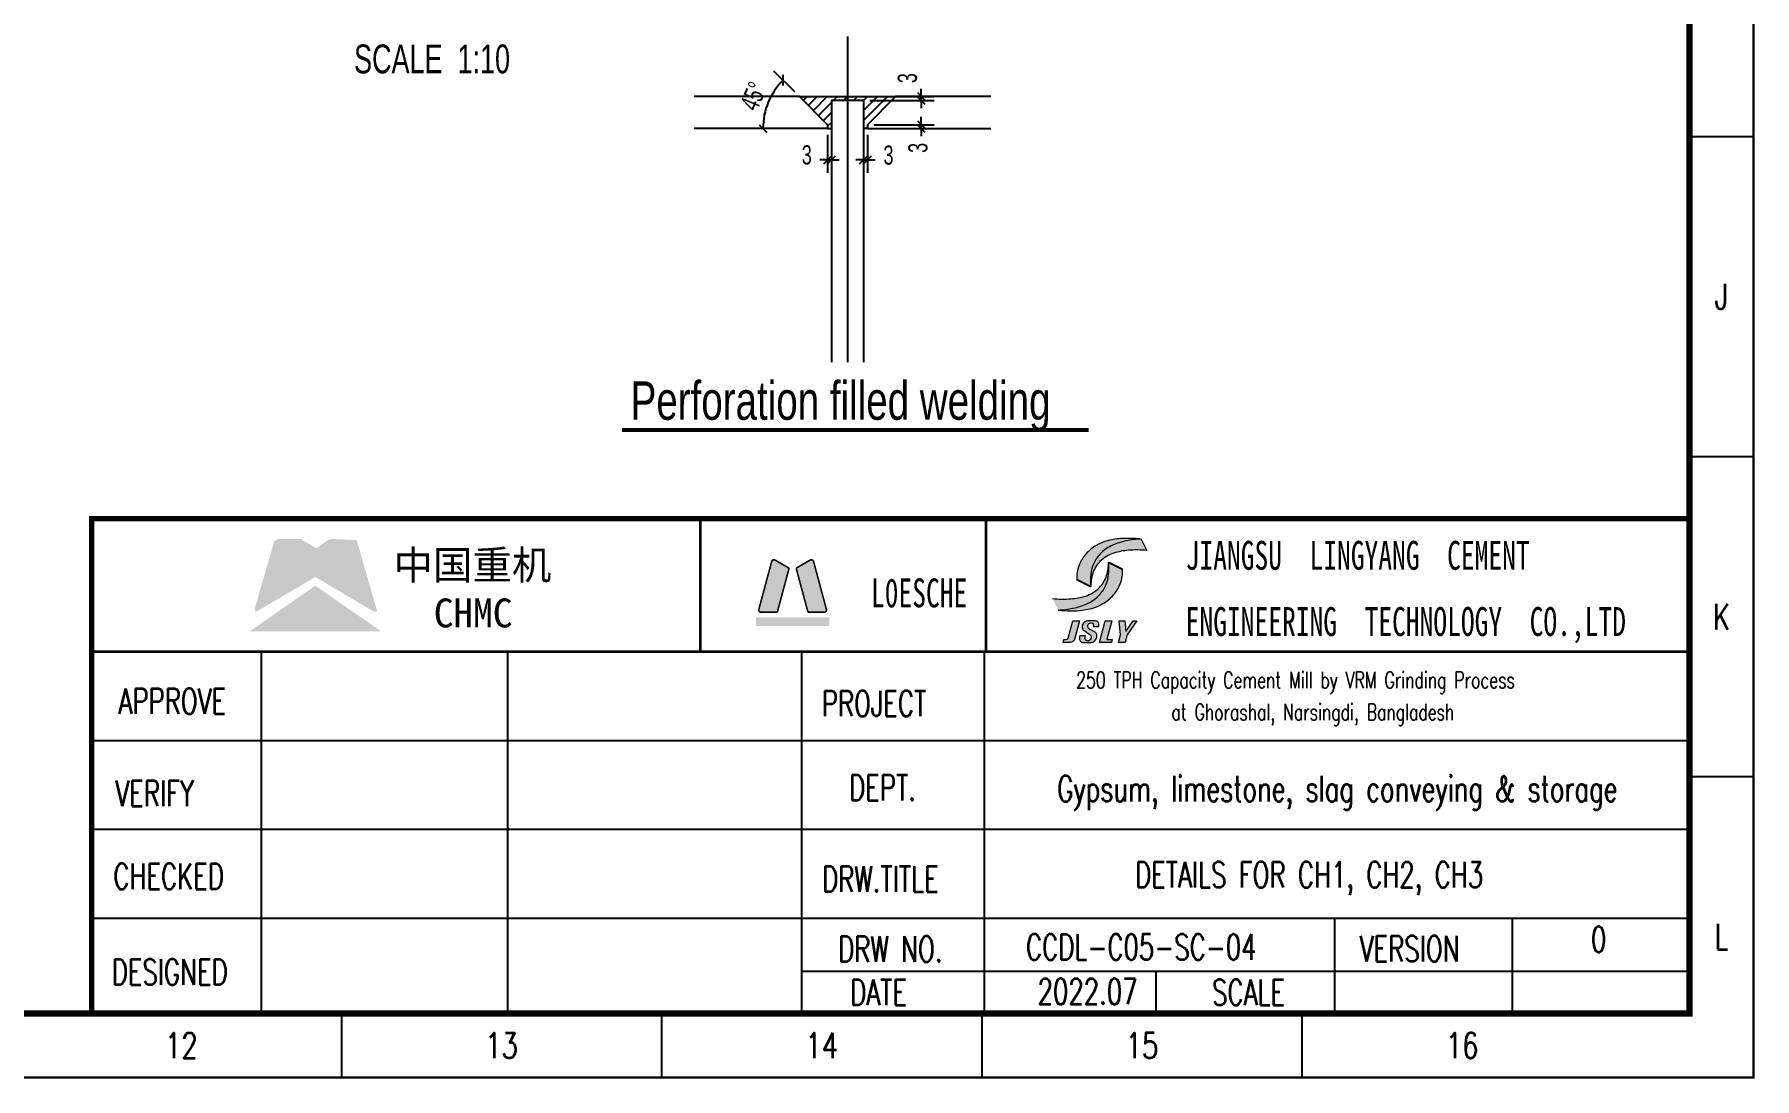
# Model space of a CAD drawing. Header units: millimetres. Extents: x -15901 to 146244, y -607033 to -56344.
# Drawn here: x 44552 to 71413, y -202767 to -186454 of the extents above; entities that cross this region are included whole.
import ezdxf
from ezdxf.enums import TextEntityAlignment as Align

# ---------------------------------------------------------------- set-up
doc = ezdxf.new("R2010")
doc.units = ezdxf.units.MM
doc.header["$LTSCALE"] = 2000
doc.linetypes.add('CENTER', pattern=[50.800000000000004, 31.75, -6.35, 6.35, -6.35])
doc.linetypes.add('DASHDOT', pattern=[1, 0.5, -0.25, 0, -0.25])
for name, color, linetype, lineweight in [('22', 4, 'Continuous', 35), ('Rahm7', 7, 'Continuous', 50), ('图层3', 1, 'Continuous', 0)]:
    doc.layers.add(name, color=color, linetype=linetype, lineweight=lineweight)
for name, color, linetype in [('4', 2, 'Continuous'), ('DIM', 2, 'Continuous'), ('P_OUTER_FRAME', 131, 'Continuous'), ('S_01', 3, 'Continuous'), ('S_02_AXIS', 171, 'CENTER'), ('TEXT', 3, 'Continuous'), ('TK', 1, 'Continuous'), ('图层1', 7, 'DASHDOT')]:
    doc.layers.add(name, color=color, linetype=linetype)
doc.styles.add('HZFS', font='simplex', dxfattribs={"width": 0.7, "bigfont": 'hzfs'})
doc.styles.add('HZTXT', font='romans.shx', dxfattribs={"width": 0.7, "bigfont": 'hztxt.shx'})
doc.styles.add('KS', font='kstxt.shx', dxfattribs={"width": 0.7, "height": 300, "bigfont": 'kshz.shx'})
doc.styles.get("Standard").update_dxf_attribs({"font": 'SimSun.ttf'})
doc.styles.add('TK-HZ', font='txt.shx', dxfattribs={"width": 0.8, "bigfont": 'hztxt.shx'})
doc.dimstyles.new('KSDIM1.2', dxfattribs={"dimtxt": 300, "dimasz": 120, "dimexe": 200, "dimexo": 100, "dimgap": 100, "dimtad": 1, "dimdec": 0, "dimlfac": 1.2, "dimzin": 14, "dimdsep": 46, "dimtxsty": 'KS', "dimblk": 'ARCHTICK', "dimblk1": 'OBLIQUE', "dimblk2": 'OBLIQUE', "dimsah": 1, "dimcen": -900, "dimclrd": 7, "dimclre": 7, "dimclrt": 2, "dimazin": 3, "dimtfac": 1, "dimtdec": 0, "dimtix": 1, "dimtmove": 2, "dimatfit": 2, "dimfxl": 1, "dimtolj": 1, "dimtzin": 14, "dimlwd": -3, "dimlwe": -1, "dimarcsym": 0})

# ---------------------------------------------------------------- blocks, each defined once
blk = doc.blocks.new('A1-1')
at = {"layer": 'TK', "color": 7}
for p, q in [((83100, 14700), (84100, 14700)), ((83100, 9700), (84100, 9700)), ((83100, 4700), (84100, 4700)), ((62050, 999.9999999999997), (62050, -3.410605131648481e-13)), ((67050, 999.9999999999997), (67050, -3.410605131648481e-13)), ((72050, 999.9999999999997), (72050, -3.410605131648481e-13)), ((77050, 999.9999999999997), (77050, -3.410605131648481e-13))]:
    blk.add_line(p, q, dxfattribs=at)
for points, const_width in [([(0, 0), (84100, 0), (84100, 59400), (3.637978807091713e-12, 59400)], 35), ([(2500, 999.9999999999997), (83100, 999.9999999999997), (83100, 58400), (2500.000000000004, 58400)], 100)]:
    blk.add_lwpolyline(points, close=True, dxfattribs=dict(at, const_width=const_width))
at = {"layer": 'TK', "color": 7, "style": 'TK-HZ', "width": 0.75}
for s, p in [('J', (83600, 12200)), ('K', (83600, 7200)), ('L', (83600, 2199.999999999999)), ('12', (59550, 499.9999999999997)), ('13', (64550, 499.9999999999997)), ('14', (69550, 499.9999999999997)), ('15', (74550, 499.9999999999997)), ('16', (79550, 499.9999999999997))]:
    blk.add_text(s, height=400, dxfattribs=at).set_placement(p, align=Align.MIDDLE_CENTER)
blk = doc.blocks.new('_OBLIQUE')
at = {"color": 1}
blk.add_line((-0.5, -0.5), (0.5, 0.5), dxfattribs=at)
blk = doc.blocks.new('*D633')
at = {"layer": 'Defpoints', "color": 0}
for p in [(56072.35069793183, -187390.0383611695), (56498.36815340995, -187424.674788364), (54852.73062994375, -187924.674788364), (56938.36815340965, -187864.6747883634), (56938.36815340965, -187924.674788364)]:
    blk.add_point(p, dxfattribs=at)
at = {"layer": 'DIM', "color": 7, "linetype": 'Continuous'}
blk.add_line((56427.65747529126, -187353.9641102453), (56100.85671089523, -187027.1633458495), dxfattribs=at)
at = {"layer": 'DIM', "color": 7, "linetype": 'Continuous', "lineweight": -3}
blk.add_arc((56998.36815341027, -187924.674788364), 1069.272854389399, 135.000000000019, 180, dxfattribs=at)
at = {"layer": 'DIM', "color": 7, "linetype": 'ByBlock', "lineweight": -3, "xscale": 120, "yscale": 120, "zscale": 120}
for p, rotation in [((56242.27806713258, -187168.5847020868), 45.00000000001877), ((55929.09529902088, -187924.674788364), 270)]:
    blk.add_blockref('_OBLIQUE', p, dxfattribs=dict(at, rotation=rotation))
at = {"layer": 'DIM', "color": 2, "insert": (55779.51896544208, -187419.8109242203), "char_height": 300, "attachment_point": 5, "rotation": 67.50000000000874, "style": 'KS'}
blk.add_mtext('\\A1;45%%d', dxfattribs=at)
blk = doc.blocks.new('_ArchTick')
at = {"color": 0, "linetype": 'ByBlock', "const_width": 0.15}
blk.add_lwpolyline([(-0.5, -0.5), (0.5, 0.5)], dxfattribs=at)
blk = doc.blocks.new('*D634')
at = {"layer": 'Defpoints', "color": 0}
for p in [(57498.3681534096, -187924.674788364), (57558.36815340983, -187924.674788364), (57558.36815340983, -188415.0009715136)]:
    blk.add_point(p, dxfattribs=at)
at = {"layer": 'DIM', "color": 7, "linetype": 'Continuous'}
for p, q in [((57498.3681534096, -188024.674788364), (57498.3681534096, -188615.0009715136)), ((57558.36815340983, -188024.674788364), (57558.36815340983, -188615.0009715136))]:
    blk.add_line(p, q, dxfattribs=at)
at = {"layer": 'DIM', "color": 7, "linetype": 'Continuous', "lineweight": -3}
for p, q in [((57498.3681534096, -188415.0009715136), (57378.3681534096, -188415.0009715136)), ((57498.3681534096, -188415.0009715136), (57558.36815340983, -188415.0009715136)), ((57558.36815340983, -188415.0009715136), (57678.36815340983, -188415.0009715136))]:
    blk.add_line(p, q, dxfattribs=at)
at = {"layer": 'DIM', "color": 7, "linetype": 'ByBlock', "lineweight": -3, "xscale": 120, "yscale": 120, "zscale": 120}
blk.add_blockref('_OBLIQUE', (57498.3681534096, -188415.0009715136), dxfattribs=at)
at = {"layer": 'DIM', "color": 7, "linetype": 'ByBlock', "lineweight": -3, "xscale": 120, "yscale": 120, "zscale": 120, "rotation": 180}
blk.add_blockref('_OBLIQUE', (57558.36815340983, -188415.0009715136), dxfattribs=at)
at = {"layer": 'DIM', "color": 2, "insert": (57888.3560046193, -188341.1987313965), "char_height": 300, "attachment_point": 5, "style": 'KS'}
blk.add_mtext('\\A1;3', dxfattribs=at)
blk = doc.blocks.new('*D635')
at = {"layer": 'Defpoints', "color": 0}
for p in [(56938.36815340965, -187924.674788364), (56998.3681534096, -187924.674788364), (56998.3681534096, -188415.0009715136)]:
    blk.add_point(p, dxfattribs=at)
at = {"layer": 'DIM', "color": 7, "linetype": 'Continuous'}
for p, q in [((56938.36815340965, -188024.674788364), (56938.36815340965, -188615.0009715136)), ((56998.3681534096, -188024.674788364), (56998.3681534096, -188615.0009715136))]:
    blk.add_line(p, q, dxfattribs=at)
at = {"layer": 'DIM', "color": 7, "linetype": 'Continuous', "lineweight": -3}
for p, q in [((56938.36815340965, -188415.0009715136), (56818.36815340965, -188415.0009715136)), ((56938.36815340965, -188415.0009715136), (56998.3681534096, -188415.0009715136)), ((56998.3681534096, -188415.0009715136), (57118.3681534096, -188415.0009715136))]:
    blk.add_line(p, q, dxfattribs=at)
at = {"layer": 'DIM', "color": 7, "linetype": 'ByBlock', "lineweight": -3, "xscale": 120, "yscale": 120, "zscale": 120}
blk.add_blockref('_OBLIQUE', (56938.36815340965, -188415.0009715136), dxfattribs=at)
at = {"layer": 'DIM', "color": 7, "linetype": 'ByBlock', "lineweight": -3, "xscale": 120, "yscale": 120, "zscale": 120, "rotation": 180}
blk.add_blockref('_OBLIQUE', (56998.3681534096, -188415.0009715136), dxfattribs=at)
at = {"layer": 'DIM', "color": 2, "insert": (56612.80286699839, -188338.0414216499), "char_height": 300, "attachment_point": 5, "style": 'KS'}
blk.add_mtext('\\A1;3', dxfattribs=at)
blk = doc.blocks.new('*D636')
at = {"layer": 'Defpoints', "color": 0}
for p in [(57498.3681534096, -187924.674788364), (57558.36815340983, -187864.6747883634), (58401.22122621941, -187864.6747883634)]:
    blk.add_point(p, dxfattribs=at)
at = {"layer": 'DIM', "color": 7, "linetype": 'Continuous', "lineweight": -3}
for p, q in [((58401.22122621941, -187864.6747883634), (58401.22122621941, -187744.6747883634)), ((58401.22122621941, -187924.674788364), (58401.22122621941, -187864.6747883634)), ((58401.22122621941, -187924.674788364), (58401.22122621941, -188044.674788364))]:
    blk.add_line(p, q, dxfattribs=at)
at = {"layer": 'DIM', "color": 7, "linetype": 'Continuous'}
for p, q in [((57598.3681534096, -187924.674788364), (58601.22122621941, -187924.674788364)), ((57658.36815340983, -187864.6747883634), (58601.22122621941, -187864.6747883634))]:
    blk.add_line(p, q, dxfattribs=at)
at = {"layer": 'DIM', "color": 7, "linetype": 'ByBlock', "lineweight": -3, "xscale": 120, "yscale": 120, "zscale": 120}
for p, rotation in [((58401.22122621941, -187864.6747883634), 270), ((58401.22122621941, -187924.674788364), 90)]:
    blk.add_blockref('_OBLIQUE', p, dxfattribs=dict(at, rotation=rotation))
at = {"layer": 'DIM', "color": 2, "insert": (58349.32322762095, -188227.5355805194), "char_height": 300, "attachment_point": 5, "rotation": 90, "style": 'KS'}
blk.add_mtext('\\A1;3', dxfattribs=at)
blk = doc.blocks.new('*D637')
at = {"layer": 'Defpoints', "color": 0}
for p in [(57561.22184566475, -187424.674788364), (58401.22122621941, -187424.674788364), (57498.3681534096, -187487.5284806177)]:
    blk.add_point(p, dxfattribs=at)
at = {"layer": 'DIM', "color": 7, "linetype": 'Continuous'}
for p, q in [((57661.22184566475, -187424.674788364), (58601.22122621941, -187424.674788364)), ((57598.3681534096, -187487.5284806177), (58601.22122621941, -187487.5284806177))]:
    blk.add_line(p, q, dxfattribs=at)
at = {"layer": 'DIM', "color": 7, "linetype": 'Continuous', "lineweight": -3}
for p, q in [((58401.22122621941, -187424.674788364), (58401.22122621941, -187304.674788364)), ((58401.22122621941, -187487.5284806177), (58401.22122621941, -187424.674788364)), ((58401.22122621941, -187487.5284806177), (58401.22122621941, -187607.5284806177))]:
    blk.add_line(p, q, dxfattribs=at)
at = {"layer": 'DIM', "color": 7, "linetype": 'ByBlock', "lineweight": -3, "xscale": 120, "yscale": 120, "zscale": 120}
for p, rotation in [((58401.22122621941, -187424.674788364), 270), ((58401.22122621941, -187487.5284806177), 90)]:
    blk.add_blockref('_OBLIQUE', p, dxfattribs=dict(at, rotation=rotation))
at = {"layer": 'DIM', "color": 2, "insert": (58185.14312079843, -187138.2637179471), "char_height": 300, "attachment_point": 5, "rotation": 90, "style": 'KS'}
blk.add_mtext('\\A1;3', dxfattribs=at)

msp = doc.modelspace()

# ---------------------------------------------------------------- hatches: boundary and pattern name
at = {"linetype": 'Continuous'}
for color, points in [(152, [(49582.88253140135, -194352.6756235212), (49197.49152981176, -194336.6176651194), (49133.2596962048, -194352.6756235212), (48956.62215379684, -194481.1392907276), (48731.81073620974, -194352.6756235212), (48715.75277780055, -194336.6176651194), (48362.47769300325, -194336.6176651194), (48298.24585939629, -194368.7335819229), (47993.14464979677, -195428.5588363185), (48009.20260820596, -195476.7327115237), (48940.56419541, -194930.7621259242), (49807.69394901081, -195444.6167947203), (49871.92578259541, -195476.7327115237), (49904.04169941007, -195460.674753122)]), (167, [(48972.6801122023, -195091.3417099267), (48956.62215379684, -195075.283751525), (48924.50623700453, -195075.283751525), (47912.8548578067, -195781.833921127), (49968.2735330133, -195781.833921127)])]:
    msp.add_hatch(color=color, dxfattribs=at).paths.add_polyline_path(points)
at = {"layer": 'TEXT'}
h = msp.add_hatch(dxfattribs=at)
h.set_pattern_fill('ANSI31', color=256, scale=35, style=0)
h.set_pattern_definition([(45, (-297269.0708431902, -230303.3204715778), (-78.57724105935509, 78.5772410593551), [])])
h.paths.add_polyline_path([(57498.3681534096, -187924.674788364), (57558.36815340983, -187924.674788364), (57558.36815340983, -187864.6747883634), (57998.3681534096, -187424.674788364), (56498.36815340968, -187424.674788364), (56938.36815340965, -187864.6747883634), (56938.36815340965, -187924.674788364), (56998.3681534096, -187924.674788364), (56998.3681534096, -187484.6747883616), (57498.3681534096, -187484.6747883616)])
at = {"layer": '图层3'}
h = msp.add_hatch(color=7, dxfattribs=at)
edge = h.paths.add_edge_path()
edge.add_line((60536.17132591887, -195447.3891658038), (60448.35436592682, -195267.3377153666))
edge.add_arc((60610.77141765936, -193937.1675213724), 1340.049269097654, 263.0385042875429, 275.3276682807746)
edge.add_arc((60642.24134881108, -194140.7539243549), 1134.48844079418, 274.699860560968, 286.4928497704936)
edge.add_arc((60817.91105248837, -194743.8278597295), 506.3635752953236, 286.8060868385726, 315.8070490430567)
edge.add_arc((60836.44372282608, -194761.2627570405), 480.9224354129935, 315.7572570356232, 342.2978830709034)
edge.add_arc((60762.38409888058, -194731.8348251283), 560.4505931885532, 341.7340311697585, 363.1418296780906)
edge.add_arc((60694.77984432189, -194810.4163069874), 636.6644532519944, -7.97453059175831, 9.88514589041381, ccw=False)
edge.add_arc((60636.27106223314, -194797.8172212466), 696.3690036495203, 336.3877895710336, 351.66672240315603, ccw=False)
edge.add_arc((60759.69031068368, -194823.9273022487), 573.3922740670555, 314.5403632720627, 333.8378007685269, ccw=False)
edge.add_arc((60743.013077621, -194801.1651283428), 601.3275991421784, 293.68392497428727, 314.15171916344184, ccw=False)
edge.add_arc((60538.70073600544, -194290.0376115292), 1151.619967609617, 281.5269948226377, 292.7778449744125, ccw=False)
edge.add_arc((60495.84521010576, -194174.3426060676), 1273.6851019351, 271.81434362317646, 282.3759630335714, ccw=False)
edge = h.paths.add_edge_path()
edge.add_arc((61876.18845004647, -195610.9670636058), 1273.6851019351, 91.81434362317519, 102.37596303357)
edge.add_arc((61833.33292388974, -195495.2720581367), 1151.619967609617, 101.5269948226382, 112.7778449744131)
edge.add_arc((61629.02058255358, -194984.1445413232), 601.3275991421784, 113.6839249742908, 134.1517191634453)
edge.add_arc((61612.3433494909, -194961.3823673948), 573.3922740670555, 134.5403632720698, 153.8378007685341)
edge.add_arc((61735.76259817614, -194987.4924484193), 696.3690036495203, 156.3877895710326, 171.6667224031551)
edge.add_arc((61677.25381608738, -194974.8933626786), 636.6644532519944, 172.0254694082467, 189.8851458904187)
edge.add_arc((61609.64956127165, -195053.4748445376), 560.4505931885532, 161.7340311697592, 183.1418296780914, ccw=False)
edge.add_arc((61535.58993732615, -195024.0469126254), 480.9224354129935, 135.7572570356228, 162.2978830709029, ccw=False)
edge.add_arc((61554.12260768621, -195041.481809929), 506.3635752953236, 106.8060868385715, 135.8070490430554, ccw=False)
edge.add_arc((61729.79231134115, -195644.5557453185), 1134.48844079418, 94.69986056096542, 106.4928497704912, ccw=False)
edge.add_arc((61761.26224251522, -195848.1421482935), 1340.049269097654, 83.03850428754339, 95.32766828077553, ccw=False)
edge.add_line((61923.67929401307, -194517.971954301), (61835.86233402102, -194337.9205038638))
h = msp.add_hatch(color=256, dxfattribs=at)
edge = h.paths.add_edge_path()
edge.add_arc((61876.18845004647, -195610.9670636058), 1273.6851019351, 91.81434362317519, 102.37596303357)
edge.add_arc((61833.33292388974, -195495.2720581367), 1151.619967609617, 101.5269948226382, 112.7778449744131)
edge.add_arc((61629.02058255358, -194984.1445413232), 601.3275991421784, 113.6839249742908, 134.1517191634453)
edge.add_arc((61612.3433494909, -194961.3823673948), 573.3922740670555, 134.5403632720698, 153.8378007685341)
edge.add_arc((61735.76259817614, -194987.4924484193), 696.3690036495203, 156.3877895710326, 171.6667224031551)
edge.add_arc((61677.25381608738, -194974.8933626786), 636.6644532519944, 172.0254694082467, 189.8851458904187)
edge.add_line((61050.04136852978, -195084.1919062063), (60827.57173652819, -194975.6862167197))
edge.add_arc((61409.81928964017, -194954.7759213149), 582.6229087851967, 159.0041339266812, 182.0567832290424, ccw=False)
edge.add_arc((61409.48471380083, -194954.5733119696), 582.2379555405406, 138.5933245921803, 159.0109513617211, ccw=False)
edge.add_arc((61503.78079187928, -195059.0189880281), 722.2201129398403, 120.68153327113191, 137.3262396746731, ccw=False)
edge.add_arc((61501.31639707519, -195061.6877651959), 723.2661877119994, 100.49023848739989, 120.40575761885651, ccw=False)
edge.add_arc((61588.64200848027, -195376.3630049377), 1048.970370782993, 89.35716738098108, 102.05115767322582, ccw=False)
edge.add_arc((61629.47056858672, -196328.1822599172), 2000.93463624019, 84.07954305337341, 90.83214336630732, ccw=False)
edge = h.paths.add_edge_path()
edge.add_arc((60495.84521010576, -194174.3426060676), 1273.6851019351, 271.8143436231752, 282.3759630335701)
edge.add_arc((60538.70073600544, -194290.0376115292), 1151.619967609617, 281.5269948226382, 292.7778449744131)
edge.add_arc((60743.013077621, -194801.1651283428), 601.3275991421784, 293.6839249742908, 314.1517191634454)
edge.add_arc((60759.69031068368, -194823.9273022487), 573.3922740670555, 314.5403632720698, 333.8378007685341)
edge.add_arc((60636.27106223314, -194797.8172212466), 696.3690036495203, 336.3877895710326, 351.6667224031551)
edge.add_arc((60694.77984432189, -194810.4163069874), 636.6644532519944, 352.0254694082414, 369.8851458904135)
edge.add_line((61321.99229190184, -194701.1177634597), (61544.46192390344, -194809.6234529463))
edge.add_arc((60962.21437050833, -194830.533748351), 582.6229087851967, -20.995866073318894, 2.0567832290424235, ccw=False)
edge.add_arc((60962.54894663079, -194830.7363577038), 582.2379555405406, 318.5933245921801, 339.0109513617211, ccw=False)
edge.add_arc((60868.25286854862, -194726.2906816229), 722.2201129398403, 300.6815332711319, 317.3262396746731, ccw=False)
edge.add_arc((60870.71726307704, -194723.62190447), 723.2661877119994, 280.49023848739995, 300.40575761885646, ccw=False)
edge.add_arc((60783.39165166824, -194408.9466647282), 1048.970370782993, 269.35716738098114, 282.0511576732258, ccw=False)
edge.add_arc((60742.56309181883, -193457.1274097487), 2000.93463624019, 264.0795430533734, 270.83214336630726, ccw=False)
h = msp.add_hatch(color=7, dxfattribs=at)
edge = h.paths.add_edge_path()
edge.add_line((60764.50732738583, -195615.2297036275), (60869.88767934649, -195615.2297036275))
edge.add_line((60869.88767934649, -195615.2297036275), (60791.45273419155, -195907.9529036134))
edge.add_arc((60728.93583624403, -195889.7512829696), 65.11268327326081, 272.7567041788929, 343.7672282079169, ccw=False)
edge.add_line((60732.06743096991, -195954.7886156141), (60614.9781510873, -195954.7886156141))
edge.add_line((60614.9781510873, -195954.7886156141), (60627.52774201392, -195907.9529036134))
edge.add_line((60627.52774201392, -195907.9529036134), (60662.65452608524, -195907.9529036134))
edge.add_arc((60662.7023908241, -195877.4802786759), 30.47266252908942, 269.9100029855023, 346.6139291427366)
edge.add_line((60692.3471778339, -195884.5350476131), (60764.50732738583, -195615.2297036275))
for points in [[(61028.79459268285, -195746.7859807238, -0.2511419047748644), (61002.14649273141, -195708.1148672253, -0.1802809962170477), (61013.67445510684, -195661.5955300629, -0.2298123502991267), (61055.13198915555, -195648.0133131742, -0.2987778944304327), (61085.21261638461, -195669.7336533963, -0.1167581230573211), (61085.85631509183, -195703.046663627), (61173.67327515467, -195703.046663627, 0.04620596313564634), (61174.18708051054, -195662.1230136379, 0.2301799694556967), (61153.33011534123, -195628.305529654, 0.1312195344913607), (61105.28867362876, -195615.2297036275, -0.00104806396674139), (61019.17651118396, -195615.2297036275, 0.1258214947498864), (60959.82389088778, -195629.167740032, 0.2079585992461598), (60914.25148639514, -195681.9356195107, 0.2107748320127507), (60922.29802442773, -195746.7579637021, 0.08971967573701922), (60958.31246624573, -195779.289032206, -0.007080645826916449), (61015.12110872997, -195814.8691651374, -0.1329103926397462), (61047.0795625305, -195849.4082636237, -0.1404228134506577), (61048.14083457051, -195893.903931491, -0.2313359390466811), (61021.94312514795, -195924.6317334771, -0.2244918972090681), (60974.84931489138, -195922.0890897661, -0.2289576742847855), (60957.10790634213, -195889.9620707929, -0.07577833964927666), (60963.4539121954, -195849.4082636237), (60875.63695187552, -195849.4082636237, 0.08626631908305367), (60871.93355203478, -195904.2460868358, 0.1838695552819679), (60894.67297249346, -195942.5339368805, 0.1330776402008184), (60937.93788477464, -195954.7886156141), (61031.8675294487, -195954.7886156141, 0.110675764727663), (61093.09744710906, -195940.3520466685, 0.1927076588142134), (61140.46778852923, -195877.2242882177, 0.08047215024818227), (61143.5222109264, -195849.4082636237, 0.1469083402027247), (61130.03192583157, -195807.3950579539, 0.107293416839379), (61086.91804131551, -195776.0455939546, -0.02739552688474794)], [(61272.14089790045, -195615.2297036275), (61377.52124985738, -195615.2297036275), (61299.08630470245, -195907.9529036134), (61381.04880079313, -195907.9529036134), (61368.49920958711, -195954.7886156141), (61181.1563615395, -195954.7886156141)], [(61492.44978983758, -195615.2297036275), (61580.26674987806, -195615.2297036275), (61594.6663733056, -195779.8181538284), (61709.91244697629, -195615.2297036275), (61768.45708691387, -195615.2297036275), (61616.78151345684, -195831.8448716178), (61583.83883649542, -195954.7886156141), (61478.45848453848, -195954.7886156141), (61511.40116124286, -195831.8448716178)]]:
    msp.add_hatch(color=7, dxfattribs=at).paths.add_polyline_path(points)

# ---------------------------------------------------------------- linework, layer by layer
at = {"color": 7}
for p, q in [((70395.0122846259, -194021.5958156287), (70395.01228464826, -201783.1958156302)), ((45447.01228530018, -196100.5958156138), (70395.0122842273, -196100.5958156138)), ((45447.0122846259, -196100.5958156287), (70395.0122846259, -196100.5958156287)), ((48095.88249925955, -201783.1958155781), (48095.88249925955, -196100.5958156287)), ((51946.3547134964, -201783.1958155781), (51946.3547134964, -196100.5958156287)), ((56535.01228463708, -201783.1958156302), (56535.01228463708, -196100.5958156287)), ((59388.43352260871, -201783.1958156302), (59388.43352260871, -196100.5958156287)), ((45447.0122846259, -197486.5958156287), (70395.0122846259, -197486.5958156287)), ((45447.0122846259, -198872.5958156287), (70395.0122846259, -198872.5958156287)), ((45447.0122846259, -200258.5958156287), (70395.0122846259, -200258.5958156287)), ((64859.62108403502, -201783.1958156302), (64859.62108403502, -200258.5958156287)), ((67631.6210840313, -201749.3587164432), (67631.6210840313, -200258.5958156287)), ((56543.62108402012, -201090.1958156302), (70395.0122846259, -201090.1958156302)), ((62067.50848462863, -201749.3587164432), (62067.50848462863, -201090.1958156302)), ((45447.0122846259, -201783.1958156302), (70395.01228464826, -201783.1958156302))]:
    msp.add_line(p, q, dxfattribs=at)
at = {"color": 7, "lineweight": -2}
msp.add_line((45447.01228527783, -196100.5958156138), (70395.0122842273, -196100.5958156138), dxfattribs=at)
at = {"color": 7}
for points, const_width in [([(45447.01228530018, -196100.5958156138), (45447.01228530018, -194021.5958157032), (70395.0122842273, -194021.5958157032), (70395.0122842273, -196100.5958156138)], 83.15999999642372), ([(45447.0122846259, -201783.1958156302), (45447.0122846259, -194021.5958156287)], 83.16), ([(45447.0122846259, -194021.5958156287), (70395.0122846259, -194021.5958156287)], 83.16)]:
    msp.add_lwpolyline(points, dxfattribs=dict(at, const_width=const_width))
msp.add_lwpolyline([(45447.01228530018, -194021.5958157032), (70395.01228432043, -194021.5958157032)], dxfattribs=at)
at = {"layer": '22'}
for p, q in [((54953.17048481165, -196100.5958156138), (54953.17048481165, -194021.5958157032)), ((59412.62548463105, -196100.5958156138), (59412.62548463105, -194021.5958157032))]:
    msp.add_line(p, q, dxfattribs=at)
msp.add_lwpolyline([(45447.01228530018, -194021.5958157032), (70395.0122842273, -194021.5958157032), (70395.0122842273, -196100.5958156138), (45447.01228530018, -196100.5958156138)], close=True, dxfattribs=at)
at = {"layer": 'Rahm7', "color": 4, "const_width": 24.69851999893785}
for points in [[(56323.54747221677, -194785.4852985218), (56116.80847415386, -194666.1244823411, 0.4931454260312867), (56064.91292320995, -194687.6203233748), (55864.339289297, -195436.1713157519, 0.4931454260313169), (55898.53423425986, -195480.7350356355), (56137.2558666101, -195480.7350356355, 0.3394542588633641), (56156.34141729085, -195466.0901775285), (56332.7536148919, -194807.71089302, 0.3394542588633431)], [(56460.04633730708, -194785.4852985218), (56666.78533537372, -194666.1244823411, -0.4931454260312867), (56718.6808863139, -194687.6203233748), (56919.25452022685, -195436.1713157519, -0.4931454260313169), (56885.05957526772, -195480.7350356355), (56646.33794291376, -195480.7350356355, -0.3394542588633641), (56627.252392233, -195466.0901775285), (56450.84019463568, -194807.71089302, -0.3394542588633431)]]:
    msp.add_lwpolyline(points, format="xyb", close=True, dxfattribs=at)
at = {"layer": 'Rahm7', "color": 4}
for points in [[(56331.28220799251, -194794.8833415657), (56081.22465996502, -194656.5670480132), (56147.81822857319, -195482.0620721578), (55862.72273458971, -195470.3428944498)], [(56452.31160153134, -194794.8833415657), (56702.36914955883, -194656.5670480132), (56635.77558092831, -195482.0620721578), (56920.87107491179, -195470.3428944498)], [(55819.61452478601, -195558.9470156282), (55819.61452478601, -195694.7888756245), (56963.97928474157, -195558.9470156282), (56963.97928474157, -195694.7888756245)]]:
    msp.add_solid(points, dxfattribs=at)
at = {"layer": 'S_01', "const_width": 60}
msp.add_lwpolyline([(61015.63218761087, -192634.3201675247), (53725.7163061827, -192634.3201675247)], dxfattribs=at)
at = {"layer": 'S_02_AXIS'}
msp.add_line((57248.3681534096, -186485.0688911908), (57248.3681534096, -191577.2384737261), dxfattribs=at)
at = {"layer": 'TEXT'}
for p, q in [((56498.36815340995, -187424.674788364), (57998.3681534096, -187424.674788364)), ((56938.36815340965, -187864.6747883634), (56498.36815340995, -187424.674788364)), ((57558.36815340983, -187864.6747883634), (57998.3681534096, -187424.674788364)), ((56938.36815340965, -187864.6747883634), (56938.36815340965, -187924.674788364)), ((56938.36815340965, -187924.674788364), (56998.3681534096, -187924.674788364)), ((57558.36815340983, -187924.674788364), (57498.3681534096, -187924.674788364)), ((57558.36815340983, -187864.6747883634), (57558.36815340983, -187924.674788364))]:
    msp.add_line(p, q, dxfattribs=at)
at = {"layer": '图层1', "linetype": 'ByBlock'}
for p, q in [((56498.36815340968, -187424.674788364), (54852.73062994375, -187424.674788364)), ((59488.12706118615, -187424.674788364), (57998.3681534096, -187424.674788364)), ((57498.3681534096, -187484.6747883616), (56998.3681534096, -187484.6747883616)), ((56998.3681534096, -187484.6747883616), (56998.3681534096, -191577.2384737261)), ((57498.3681534096, -187484.6747883616), (57498.3681534096, -191577.2384737261)), ((56938.36815340965, -187924.674788364), (54852.73062994375, -187924.674788364)), ((57558.36815340983, -187924.674788364), (59488.12706118615, -187924.674788364))]:
    msp.add_line(p, q, dxfattribs=at)
at = {"layer": '图层3', "lineweight": -2}
for p, q in [((61321.99229183106, -194701.1177634597), (61544.46192364825, -194809.6234529465)), ((61050.04136838822, -195084.1919062063), (60827.57173636614, -194975.6862167194))]:
    msp.add_line(p, q, dxfattribs=at)
at = {"layer": '图层3', "color": 7}
for points in [[(61835.86233397631, -194337.9205038696), (61923.67929401307, -194517.971954301)], [(61272.14089790045, -195615.2297036275), (61377.52124985738, -195615.2297036275), (61299.08630470245, -195907.9529036134), (61381.04880079313, -195907.9529036134), (61368.49920958711, -195954.7886156141), (61181.1563615395, -195954.7886156141), (61272.14089790045, -195615.2297036275)], [(61492.44978983758, -195615.2297036275), (61580.26674987806, -195615.2297036275), (61594.6663733056, -195779.8181538284), (61709.91244697629, -195615.2297036275), (61768.45708691387, -195615.2297036275), (61616.78151345684, -195831.8448716178), (61583.83883649542, -195954.7886156141), (61478.45848453848, -195954.7886156141), (61511.40116124286, -195831.8448716178), (61492.44978983758, -195615.2297036275)]]:
    msp.add_lwpolyline(points, dxfattribs=at)
for points in [[(60764.50732738583, -195615.2297036275), (60869.88767934649, -195615.2297036275), (60791.45273419155, -195907.9529036134, -0.3201531493792165), (60732.06743096991, -195954.7886156141), (60614.9781510873, -195954.7886156141), (60627.52774201392, -195907.9529036134), (60662.65452608524, -195907.9529036134, 0.3477668753080308), (60692.3471778339, -195884.5350476131), (60764.50732738583, -195615.2297036275)], [(61085.85631509183, -195703.046663627), (61173.67327515467, -195703.046663627, 0.0462059631375794), (61174.18708051054, -195662.1230136379, 0.2301799694577722), (61153.33011534123, -195628.305529654, 0.1312195344863262), (61105.2886736287, -195615.2297036275, -0.0010480639679087), (61019.17651118396, -195615.2297036275, 0.1258214947472077), (60959.82389088778, -195629.167740032, 0.2079585992469012), (60914.25148639514, -195681.9356195107, 0.2107748320121328), (60922.29802442773, -195746.7579637021, 0.0897196757371572), (60958.31246624573, -195779.2890322059, -0.0073534545367111), (61017.28947592957, -195816.2720617875, -0.1256223479452962), (61047.0795625305, -195849.4082636237, -0.1430227817727291), (61047.92883914767, -195894.6999703869, -0.2266212556883574), (61021.94312514795, -195924.6317334771, -0.2244918972088056), (60974.84931489138, -195922.0890897661, -0.228957674281067), (60957.10790634213, -195889.9620707929, -0.0757783396464312), (60963.4539121954, -195849.4082636237), (60875.63695187552, -195849.4082636237, 0.0862663190859946), (60871.93355203478, -195904.2460868358, 0.1838695552757364), (60894.67297249346, -195942.5339368805, 0.1388917047545442), (60939.90090302809, -195954.7886156141), (61031.8675294487, -195954.7886156141, 0.1106757647257923), (61093.09744710906, -195940.3520466685, 0.1927076588121154), (61140.46778852923, -195877.2242882177, 0.0804721502476905), (61143.5222109264, -195849.4082636237, 0.146908340203339), (61130.03192583157, -195807.3950579539, 0.108689979316381), (61086.28239097877, -195775.7676760256, -0.0271034612296109), (61028.79459268285, -195746.7859807238, -0.2462327308361304), (61002.25698137342, -195709.0272639692, -0.1837402859676498), (61013.67445510684, -195661.5955300629, -0.2298123503036893), (61055.13198915555, -195648.0133131742, -0.2987778944287702), (61085.21261638461, -195669.7336533963, -0.1167581230562819), (61085.85631509183, -195703.046663627), (61085.85631509183, -195703.046663627)]]:
    msp.add_lwpolyline(points, format="xyb", dxfattribs=at)
at = {"layer": '图层3'}
for centre, radius, start, end in [((61503.7807917638, -195059.0189880281), 722.2201129399028, 120.6815327365635, 137.3262393628821), ((61501.31639702676, -195061.6877651959), 723.2661877118699, 100.4902381358394, 120.4057574579753), ((61629.02058241575, -194984.1445413232), 601.3275991419393, 113.683924924325, 134.1517190036099), ((61588.64200845791, -195376.3630049377), 1048.97037078294, 89.35716699515177, 102.0511576302156), ((61833.33292398287, -195495.2720581367), 1151.619967609566, 101.5269947565255, 112.7778443888804), ((61629.47056851967, -196328.1822599172), 2000.934636240178, 84.07954322972655, 90.83214373065006), ((61876.18845011725, -195610.9670636058), 1273.685101935116, 91.81434408865093, 102.375962808077), ((61409.48471368162, -194954.5733119622), 582.237955541739, 138.593324775846, 159.0109511662238), ((61735.76259810536, -194987.4924484119), 696.3690036495984, 156.3877896818799, 171.6667225906075), ((61612.34334939776, -194961.3823673948), 573.3922740670555, 134.5403632476067, 153.8378009087267), ((60694.77984425111, -194810.4163069799), 636.6644532519944, 352.0254693885911, 9.885145846690062), ((61409.81928973331, -194954.7759213149), 582.6229087851967, 159.0041336268535, 182.056783201812), ((61677.25381596817, -194974.8933626786), 636.6644532519944, 172.0254693885911, 189.8851458466901), ((60636.27106211765, -194797.8172212392), 696.3690036495984, 336.3877896818798, 351.6667225906075), ((60962.21437048598, -194830.533748351), 582.6229087851967, 339.0041336268535, 2.056783201812024), ((60743.01307759865, -194801.1651283428), 601.3275991419393, 293.6839249243214, 314.151719003608), ((60759.69031063898, -194823.9273022562), 573.3922740670555, 314.5403632476066, 333.8378009087267), ((60868.25286845549, -194726.2906816229), 722.2201129399028, 300.6815327365634, 317.3262393628821), ((60962.54894653766, -194830.7363577038), 582.237955541739, 318.5933247758441, 339.0109511662238), ((60495.84521010576, -194174.3426060602), 1273.685101935116, 271.8143440886483, 282.3759628080741), ((60742.56309170334, -193457.1274097413), 2000.934636240178, 264.0795432297265, 270.8321437306484), ((60538.70073605387, -194290.0376115292), 1151.619967609566, 281.5269947565254, 292.7778443888804), ((60783.3916515751, -194408.9466647282), 1048.97037078294, 269.3571669951486, 282.0511576302156), ((60870.71726319252, -194723.62190447), 723.2661877118699, 280.4902381358344, 300.4057574579752)]:
    msp.add_arc(centre, radius, start, end, dxfattribs=at)
at = {"layer": '图层3', "color": 7}
for centre, radius, start, end in [((61629.02058241575, -194984.1445413232), 601.3275991419393, 113.683924924325, 134.1517190036099), ((61833.33292398287, -195495.2720581367), 1151.619967609566, 101.5269947565255, 112.7778443888804), ((61876.18845011725, -195610.9670636058), 1273.685101935116, 91.81434408865093, 102.375962808077), ((61735.76259810536, -194987.4924484119), 696.3690036495984, 156.3877896818799, 171.6667225906075), ((61535.58993727772, -195024.0469126105), 480.9224354128841, 135.7572570088047, 162.2978832905538), ((61612.34334939776, -194961.3823673948), 573.3922740670555, 134.5403632476067, 153.8378009087267), ((61554.12260754465, -195041.481809929), 506.3635752956684, 106.8060867167291, 135.8070492603222), ((60762.38409897371, -194731.8348251134), 560.4505931884723, 341.7340311781527, 3.141829825318522), ((60694.77984425111, -194810.4163069799), 636.6644532519944, 352.0254693885911, 9.885145846690062), ((61729.79231122567, -195644.5557453111), 1134.488440794117, 94.6998605823794, 106.4928499203934), ((61761.26224242209, -195848.1421482935), 1340.049269097799, 83.03850438745714, 95.32766843528226), ((61677.25381596817, -194974.8933626786), 636.6644532519944, 172.0254693885911, 189.8851458466901), ((61609.6495612493, -195053.4748445376), 560.4505931884723, 161.7340311781527, 183.1418298253185), ((60836.44372273295, -194761.2627570405), 480.9224354128841, 315.7572570087874, 342.2978832905538), ((60636.27106211765, -194797.8172212392), 696.3690036495984, 336.3877896818798, 351.6667225906075), ((60610.77141758858, -193937.1675213724), 1340.049269097799, 263.0385043874545, 275.3276684352798), ((60642.24134878872, -194140.7539243549), 1134.488440794117, 274.6998605823794, 286.4928499203934), ((60817.91105246602, -194743.8278597295), 506.3635752956684, 286.8060867167291, 315.8070492603129), ((60743.01307759865, -194801.1651283428), 601.3275991419393, 293.6839249243214, 314.151719003608), ((60759.69031063898, -194823.9273022562), 573.3922740670555, 314.5403632476066, 333.8378009087267), ((60495.84521010576, -194174.3426060602), 1273.685101935116, 271.8143440886483, 282.3759628080741), ((60538.70073605387, -194290.0376115292), 1151.619967609566, 281.5269947565254, 292.7778443888804)]:
    msp.add_arc(centre, radius, start, end, dxfattribs=at)

# ---------------------------------------------------------------- block references
at = {"layer": 'TK', "color": 7}
msp.add_blockref('A1-1', (-12704.98771535186, -202749.3587164432), dxfattribs=at)

# ---------------------------------------------------------------- texts
at = {"color": 7, "style": 'HZFS', "width": 0.7}
for s, p in [('APPROVE', (45865.78809746413, -197070.1531981528)), ('  PROJECT', (56462.79391997366, -197106.519088678)), ('VERIFY', (45816.95201757236, -198508.9865322113)), ('  DEPT.', (56888.35953997506, -198421.4706009999)), ('CHECKED', (45784.09636031894, -199805.6823993846)), ('DRW.TITLE', (56849.90208176582, -199848.1967665702)), (' DRW NO.', (56908.98973478063, -200942.6327369213)), ('VERSION', (65246.50413226022, -200937.7483715266)), ('DESIGNED', (45758.51612323581, -201300.1228587106)), ('  DATE', (56905.77429611667, -201618.9775157943)), ('SCALE', (62941.5498626834, -201618.9775157869))]:
    msp.add_text(s, height=400, dxfattribs=at).set_placement(p)
at = {"char_height": 451.6300800000001, "attachment_point": 1}
for s, width, insert in [('{\\fSimSun|b0|i0|c134|p2;中国重机}', 2867.736070473301, (50160.24265125825, -194517.26452405)), ('{\\fSimSun|b0|i0|c134|p2;CHMC}', 773.3030833978964, (50787.50665124564, -195266.4965240508))]:
    msp.add_mtext_dynamic_manual_height_columns(s, width=width, gutter_width=12.5, heights=[0], dxfattribs=dict(at, insert=insert))
at = {"color": 7, "char_height": 451.1619942568222, "width": 162378.9060800842, "attachment_point": 1, "style": 'HZFS'}
for s, insert in [('{\\fSimSun|b0|i0|c134|p54;JIANGSU  LINGYANG  CEMENT  }', (62529.28445506527, -194366.9319207444)), ('{\\fSimSun|b0|i0|c134|p54;L0ESCHE}', (57614.73171619757, -194953.2509907186)), ('{\\fSimSun|b0|i0|c134|p54;ENGINEERING  TECHNOLOGY  CO.,LTD}', (62529.28445506527, -195400.8879207))]:
    msp.add_mtext(s, dxfattribs=dict(at, insert=insert))
at = {"layer": '4', "style": 'KS', "width": 0.75}
msp.add_text('Perforation filled welding', height=600, dxfattribs=at).set_placement((53862.23517429034, -192474.5914638523))
at = {"layer": 'DIM', "width": 0.7}
for s, height, style, p in [('250 TPH Capacity Cement Mill by VRM Grinding Process ', 256, 'HZTXT', (60818.6019785867, -196668.7219132163)), ('at Ghorashal, Narsingdi, Bangladesh', 256, 'HZTXT', (62307.35340573755, -197168.7219132163)), ('0', 400, 'HZFS', (68857.65071259497, -200790.5791042819)), ('2022.07', 400, 'HZFS', (60217.61825896858, -201605.5230654627))]:
    msp.add_text(s, height=height, dxfattribs=dict(at, style=style)).set_placement(p)
at = {"layer": 'P_OUTER_FRAME', "style": 'HZFS', "width": 0.7}
for s, p in [('Gypsum, limestone, slag conveying & storage ', (64993.57142510422, -198295.3059137009)), ('DETAILS FOR CH1, CH2, CH3', (64455.04983057907, -199642.4691589938)), ('CCDL-C05-SC-04', (61835.03170853178, -200711.9696027771))]:
    msp.add_text(s, height=400, dxfattribs=at).set_placement(p, align=Align.MIDDLE)
at = {"layer": 'TEXT', "style": 'KS', "width": 0.7}
msp.add_text('SCALE  1:10', height=450, dxfattribs=at).set_placement((50761.51749143132, -186837.7568273335), align=Align.MIDDLE)

# ---------------------------------------------------------------- dimensions: what is measured, and where the dimension line sits
at = {"layer": 'DIM', "color": 3, "linetype": 'Continuous'}
dim = msp.add_angular_dim_2l(base=(56072.35069793183, -187390.0383611695), line1=((56938.36815340965, -187924.674788364), (54852.73062994375, -187924.674788364)), line2=((56938.36815340965, -187864.6747883634), (56498.36815340995, -187424.674788364)), dimstyle='KSDIM1.2', override={"dimlfac": 0.05, "dimzin": 8}, dxfattribs=at)
dim.commit()
dim.dimension.update_dxf_attribs({"geometry": '*D633', "text_midpoint": (55779.51896544208, -187419.8109242203)})
for base, p1, p2, picture, middle in [((58401.22122621941, -187424.674788364), (57498.3681534096, -187487.5284806177), (57561.22184566475, -187424.674788364), '*D637', (58185.14312079843, -187138.2637179471)), ((58401.22122621941, -187864.6747883634), (57498.3681534096, -187924.674788364), (57558.36815340983, -187864.6747883634), '*D636', (58349.32322762095, -188227.5355805194))]:
    dim = msp.add_linear_dim(base=base, p1=p1, p2=p2, angle=90, dimstyle='KSDIM1.2', override={"dimlfac": 0.05, "dimzin": 8}, dxfattribs=at)
    dim.commit()
    dim.dimension.update_dxf_attribs({"geometry": picture, "text_midpoint": middle, "dimtype": 160})
for base, p1, p2, picture, middle in [((56998.3681534096, -188415.0009715136), (56938.36815340965, -187924.674788364), (56998.3681534096, -187924.674788364), '*D635', (56612.80286699839, -188338.0414216499)), ((57558.36815340983, -188415.0009715136), (57498.3681534096, -187924.674788364), (57558.36815340983, -187924.674788364), '*D634', (57888.3560046193, -188341.1987313965))]:
    dim = msp.add_linear_dim(base=base, p1=p1, p2=p2, dimstyle='KSDIM1.2', override={"dimlfac": 0.05, "dimzin": 8}, dxfattribs=at)
    dim.commit()
    dim.dimension.update_dxf_attribs({"geometry": picture, "text_midpoint": middle, "dimtype": 160})

doc.saveas('drawing.dxf')
